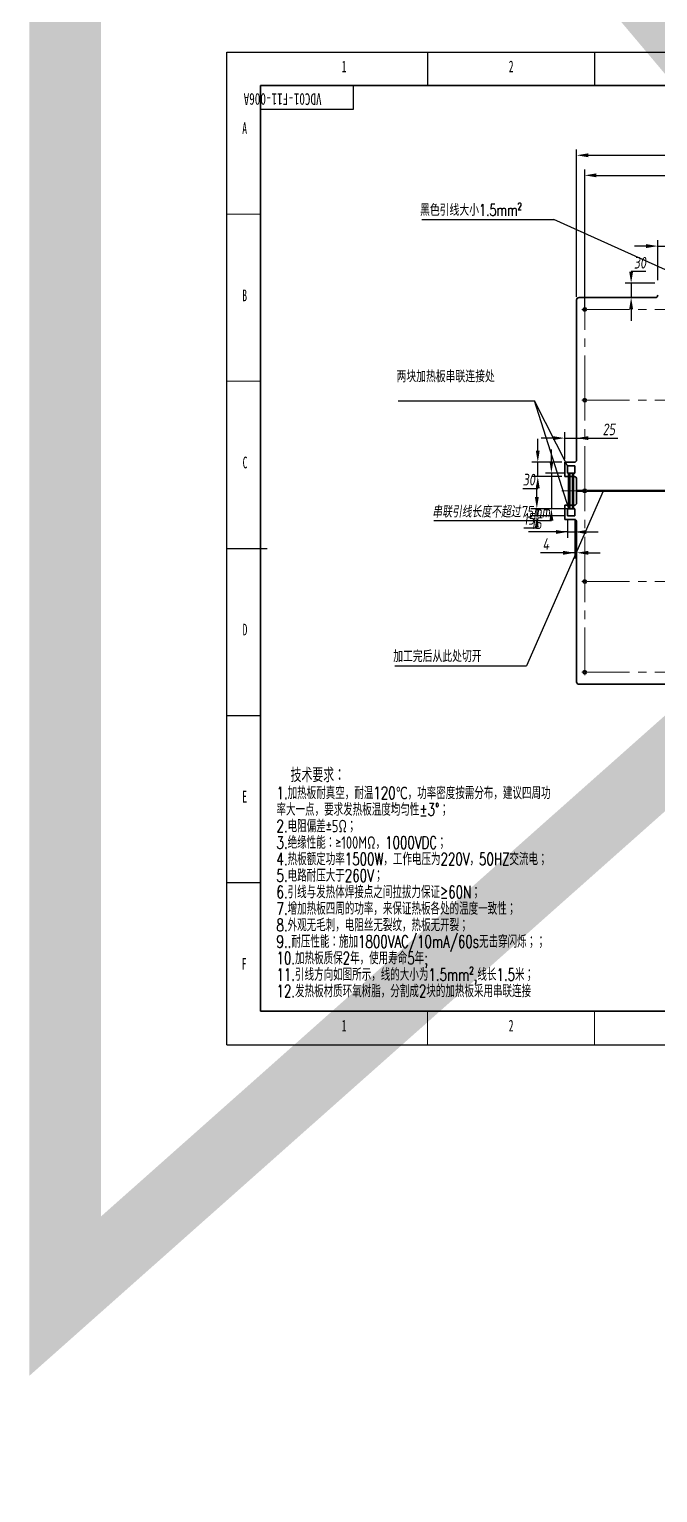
# Model space of a CAD drawing. Header units: millimetres. Extents: x -5937 to 68925, y -3068 to 5300.
# Drawn here: x -5937 to -4620, y -938 to 2127 of the extents above; entities that cross this region are included whole.
import ezdxf

# ---------------------------------------------------------------- set-up
doc = ezdxf.new("R2010")
doc.units = ezdxf.units.MM
doc.header["$LTSCALE"] = 7
doc.header["$PDSIZE"] = -1
doc.linetypes.add('CENTERX2', pattern=[20.32, 12.7, -2.54, 2.54, -2.54])
doc.linetypes.add('HIDDEN', pattern=[1.905, 1.27, -0.635])
for name, color, linetype, lineweight in [('dim', 84, 'Continuous', 13), ('中心线', 1, 'CENTERX2', 9), ('边框线', 7, 'Continuous', 25)]:
    doc.layers.add(name, color=color, linetype=linetype, lineweight=lineweight)
doc.layers.add('xline', color=41, linetype='Continuous', plot=False)
doc.layers.add('细实线', color=7, linetype='Continuous')
doc.layers.add('细实线层', color=7, linetype='Continuous')
doc.styles.add('SLDTEXTSTYLE0', font='TXT', dxfattribs={"width": 0.7, "bigfont": 'bigfont'})
doc.styles.add('SLDTEXTSTYLE1', font='TXT', dxfattribs={"width": 0.605})
doc.styles.add('SLDTEXTSTYLE3', font='TXT', dxfattribs={"width": 0.7})
doc.styles.add('斜仿宋', font='tssdeng.shx', dxfattribs={"width": 0.8, "oblique": 8, "bigfont": 'tssdchn.shx'})
doc.dimstyles.new('SLDDIMSTYLE1', dxfattribs={"dimtxt": 24.5, "dimasz": 24.5, "dimexe": 12.25, "dimexo": 6.125, "dimgap": 6.125, "dimtad": 1, "dimtoh": 1, "dimzin": 9, "dimdsep": 46, "dimtxsty": '斜仿宋', "dimsah": 1, "dimcen": 24.5, "dimazin": 2, "dimtfac": 1, "dimtmove": 0, "dimatfit": 3, "dimfxl": 1, "dimfrac": 2, "dimtolj": 1, "dimtzin": 12, "dimarcsym": 1})
doc.dimstyles.new('SLDDIMSTYLE2', dxfattribs={"dimtxt": 24.5, "dimasz": 24.5, "dimexe": 12.25, "dimexo": 6.125, "dimgap": 6.125, "dimtad": 1, "dimtoh": 1, "dimzin": 9, "dimdsep": 46, "dimtxsty": '斜仿宋', "dimsah": 1, "dimcen": 24.5, "dimazin": 2, "dimtfac": 1, "dimtmove": 0, "dimatfit": 3, "dimfxl": 1, "dimfrac": 2, "dimtolj": 1, "dimtzin": 12, "dimarcsym": 1})
doc.dimstyles.new('SLDDIMSTYLE6', dxfattribs={"dimtxt": 0.18, "dimasz": 2.5, "dimexe": 1.25, "dimexo": 0.625, "dimtad": 1, "dimtih": 1, "dimtoh": 1, "dimzin": 9, "dimdsep": 46, "dimtxsty": '斜仿宋', "dimsah": 1, "dimcen": 2.5, "dimazin": 2, "dimtfac": 7, "dimtdec": 0, "dimtmove": 0, "dimatfit": 3, "dimldrblk": 'DOT', "dimfxl": 1, "dimfrac": 2, "dimtolj": 1, "dimtzin": 0, "dimarcsym": 1})
doc.dimstyles.new('SLDDIMSTYLE7', dxfattribs={"dimtxt": 0.18, "dimasz": 2.5, "dimexe": 1.25, "dimexo": 0.625, "dimtad": 1, "dimtih": 1, "dimtoh": 1, "dimzin": 9, "dimdsep": 46, "dimtxsty": '斜仿宋', "dimsah": 1, "dimcen": 2.5, "dimazin": 2, "dimtfac": 17.5, "dimtdec": 0, "dimtmove": 0, "dimatfit": 3, "dimfxl": 1, "dimfrac": 2, "dimtolj": 1, "dimtzin": 0, "dimarcsym": 1})

# ---------------------------------------------------------------- blocks, each defined once
blk = doc.blocks.new('SW_NOTE_0')
at = {"color": 0, "linetype": 'Continuous', "lineweight": 0, "attachment_point": 1, "style": 'SLDTEXTSTYLE0'}
for s, insert, char_height in [('技术要求：', (0, 38.2), 29.63), ('1.加热板耐真空，耐温120℃，功率密度按需分布，建议四周功', (-29.6, -1.1), 25.929), ('率大一点，要求发热板温度均匀性±3°；', (-29.6, -35.7), 25.929), ('2.电阻偏差±5Ω；', (-29.6, -70.3), 25.93), ('3.绝缘性能：≥100MΩ，1000VDC；', (-29.6, -104.9), 25.929), ('4.热板额定功率1500W，工作电压为220V，50HZ交流电；', (-29.6, -139.4), 25.929), ('5.电路耐压大于260V；', (-29.6, -174), 25.929), ('6.引线与发热体焊接点之间拉拔力保证≥60N；', (-29.6, -208.6), 25.929), ('7.增加热板四周的功率，来保证热板各处的温度一致性；', (-29.6, -243.2), 25.929), ('8.外观无毛刺，电阻丝无裂纹，热板无开裂；', (-29.6, -277.7), 25.929), ('9..耐压性能：施加1800VAC/10mA/60s无击穿闪烁；；', (-29.6, -312.3), 25.929), ('10.加热板质保2年，使用寿命5年;', (-29.6, -346.9), 25.929), ('11.引线方向如图所示，线的大小为1.5mm²,线长1.5米；', (-29.6, -381.4), 25.929), ('12.发热板材质环氧树脂，分割成2块的加热板采用串联连接', (-29.6, -416), 25.929)]:
    blk.add_mtext(s, dxfattribs=dict(at, insert=insert, char_height=char_height))
blk = doc.blocks.new('_D_1')
at = {"layer": 'Defpoints', "color": 0}
for p in [(-4809, 1197.4), (-4842.9, 1122.4), (-4798.8, 1122.4)]:
    blk.add_point(p, dxfattribs=at)
at = {"layer": 'dim', "color": 0, "lineweight": -2}
for p, q in [((-4842.9, 1221.9), (-4842.9, 1246.4)), ((-4815.2, 1197.4), (-4855.1, 1197.4)), ((-4842.9, 1197.4), (-4842.9, 1122.4)), ((-4804.9, 1122.4), (-4855.1, 1122.4)), ((-5089.1, 1097.9), (-4842.9, 1097.9)), ((-4842.9, 1097.9), (-4842.9, 1097.9))]:
    blk.add_line(p, q, dxfattribs=at)
at = {"layer": 'dim', "color": 0}
for points in [[(-4846.9, 1221.9), (-4838.8, 1221.9), (-4842.9, 1197.4)], [(-4838.8, 1097.9), (-4846.9, 1097.9), (-4842.9, 1122.4)]]:
    blk.add_solid(points, dxfattribs=at)
at = {"layer": 'dim', "color": 0, "insert": (-4969, 1128.6), "char_height": 24.5, "attachment_point": 2, "style": '斜仿宋'}
blk.add_mtext('\\A1;串联引线长度不超过75mm', dxfattribs=at)
blk = doc.blocks.new('_D_6')
at = {"layer": 'Defpoints', "color": 0}
for p in [(-3457, 1820.9), (-4773, 1533.9), (-3457, 1533.9)]:
    blk.add_point(p, dxfattribs=at)
at = {"layer": 'dim', "color": 0, "lineweight": -2}
for p, q in [((-4773, 1540.1), (-4773, 1833.2)), ((-4748.5, 1820.9), (-3481.5, 1820.9)), ((-3457, 1540.1), (-3457, 1833.2))]:
    blk.add_line(p, q, dxfattribs=at)
at = {"layer": 'dim', "color": 0}
for points in [[(-4748.5, 1825), (-4748.5, 1816.8), (-4773, 1820.9)], [(-3481.5, 1816.8), (-3481.5, 1825), (-3457, 1820.9)]]:
    blk.add_solid(points, dxfattribs=at)
at = {"layer": 'dim', "color": 0, "insert": (-4110.7, 1851.6), "char_height": 24.5, "attachment_point": 2, "style": '斜仿宋'}
blk.add_mtext('\\A1;1316', dxfattribs=at)
blk = doc.blocks.new('_D_7')
at = {"layer": 'Defpoints', "color": 0}
for p in [(-3440, 1862.9), (-4790, 1559.9), (-3440, 1559.9)]:
    blk.add_point(p, dxfattribs=at)
at = {"layer": 'dim', "color": 0, "lineweight": -2}
for p, q in [((-4790, 1566.1), (-4790, 1875.2)), ((-3440, 1566.1), (-3440, 1875.2)), ((-4765.5, 1862.9), (-3464.5, 1862.9))]:
    blk.add_line(p, q, dxfattribs=at)
at = {"layer": 'dim', "color": 0}
for points in [[(-4765.5, 1867), (-4765.5, 1858.8), (-4790, 1862.9)], [(-3464.5, 1858.8), (-3464.5, 1867), (-3440, 1862.9)]]:
    blk.add_solid(points, dxfattribs=at)
at = {"layer": 'dim', "color": 0, "insert": (-4110.7, 1893.6), "char_height": 24.5, "attachment_point": 2, "style": '斜仿宋'}
blk.add_mtext('\\A1;1350', dxfattribs=at)
blk = doc.blocks.new('_D_10')
at = {"layer": 'Defpoints', "color": 0}
for p in [(-4620, 1594.9), (-4675.8, 1564.9), (-4625, 1564.9)]:
    blk.add_point(p, dxfattribs=at)
at = {"layer": 'dim', "color": 0, "lineweight": -2}
for p, q in [((-4626.2, 1594.9), (-4688.1, 1594.9)), ((-4644.9, 1619.4), (-4675.8, 1619.4)), ((-4675.8, 1619.4), (-4675.8, 1619.4)), ((-4675.8, 1594.9), (-4675.8, 1564.9)), ((-4631.2, 1564.9), (-4688.1, 1564.9)), ((-4675.8, 1540.4), (-4675.8, 1515.9))]:
    blk.add_line(p, q, dxfattribs=at)
at = {"layer": 'dim', "color": 0}
for points in [[(-4679.9, 1619.4), (-4671.7, 1619.4), (-4675.8, 1594.9)], [(-4671.7, 1540.4), (-4679.9, 1540.4), (-4675.8, 1564.9)]]:
    blk.add_solid(points, dxfattribs=at)
at = {"layer": 'dim', "color": 0, "insert": (-4657.3, 1650.1), "char_height": 24.5, "attachment_point": 2, "style": '斜仿宋'}
blk.add_mtext('\\A1;30', dxfattribs=at)
blk = doc.blocks.new('_D_11')
at = {"layer": 'Defpoints', "color": 0}
for p in [(-4588, 1672.7), (-4620, 1594.9), (-4588, 1594.9)]:
    blk.add_point(p, dxfattribs=at)
at = {"layer": 'dim', "color": 0, "lineweight": -2}
for p, q in [((-4644.5, 1672.7), (-4669, 1672.7)), ((-4620, 1601.1), (-4620, 1684.9)), ((-4620, 1672.7), (-4588, 1672.7)), ((-4588, 1601.1), (-4588, 1684.9)), ((-4588, 1672.7), (-4502.1, 1672.7))]:
    blk.add_line(p, q, dxfattribs=at)
at = {"layer": 'dim', "color": 0}
for points in [[(-4644.5, 1668.6), (-4644.5, 1676.8), (-4620, 1672.7)], [(-4563.5, 1676.8), (-4563.5, 1668.6), (-4588, 1672.7)]]:
    blk.add_solid(points, dxfattribs=at)
at = {"layer": 'dim', "color": 0, "insert": (-4520.6, 1703.3), "char_height": 24.5, "attachment_point": 2, "style": '斜仿宋'}
blk.add_mtext('\\A1;32', dxfattribs=at)
blk = doc.blocks.new('_D_21')
at = {"layer": 'Defpoints', "color": 0}
for p in [(-4871.4, 1219.9), (-4815, 1219.9), (-4815, 1189.9)]:
    blk.add_point(p, dxfattribs=at)
at = {"layer": 'dim', "color": 0, "lineweight": -2}
for p, q in [((-4871.4, 1244.4), (-4871.4, 1268.9)), ((-4821.2, 1219.9), (-4883.7, 1219.9)), ((-4871.4, 1189.9), (-4871.4, 1219.9)), ((-4902.4, 1165.2), (-4871.4, 1165.2)), ((-4821.2, 1189.9), (-4883.7, 1189.9)), ((-4871.4, 1165.2), (-4871.4, 1165.4))]:
    blk.add_line(p, q, dxfattribs=at)
at = {"layer": 'dim', "color": 0}
for points in [[(-4875.5, 1244.4), (-4867.4, 1244.4), (-4871.4, 1219.9)], [(-4867.4, 1165.4), (-4875.5, 1165.4), (-4871.4, 1189.9)]]:
    blk.add_solid(points, dxfattribs=at)
at = {"layer": 'dim', "color": 0, "insert": (-4890, 1195.8), "char_height": 24.5, "attachment_point": 2, "style": '斜仿宋'}
blk.add_mtext('\\A1;30', dxfattribs=at)
blk = doc.blocks.new('_D_22')
at = {"layer": 'Defpoints', "color": 0}
for p in [(-4790, 1270.5), (-4815, 1219.9), (-4790, 1224.9)]:
    blk.add_point(p, dxfattribs=at)
at = {"layer": 'dim', "color": 0, "lineweight": -2}
for p, q in [((-4839.5, 1270.5), (-4864, 1270.5)), ((-4815, 1226.1), (-4815, 1282.8)), ((-4815, 1270.5), (-4790, 1270.5)), ((-4790, 1231.1), (-4790, 1282.8)), ((-4790, 1270.5), (-4703.8, 1270.5))]:
    blk.add_line(p, q, dxfattribs=at)
at = {"layer": 'dim', "color": 0}
for points in [[(-4839.5, 1266.4), (-4839.5, 1274.6), (-4815, 1270.5)], [(-4765.5, 1274.6), (-4765.5, 1266.4), (-4790, 1270.5)]]:
    blk.add_solid(points, dxfattribs=at)
at = {"layer": 'dim', "color": 0, "insert": (-4722.4, 1301.1), "char_height": 24.5, "attachment_point": 2, "style": '斜仿宋'}
blk.add_mtext('\\A1;25', dxfattribs=at)
blk = doc.blocks.new('_D_23')
at = {"layer": 'Defpoints', "color": 0}
for p in [(-4809, 1107.4), (-4794, 1107.4), (-4794, 1073.9)]:
    blk.add_point(p, dxfattribs=at)
at = {"layer": 'dim', "color": 0, "lineweight": -2}
for p, q in [((-4809, 1073.9), (-4891.1, 1073.9)), ((-4809, 1101.3), (-4809, 1061.7)), ((-4809, 1073.9), (-4794, 1073.9)), ((-4794, 1101.3), (-4794, 1061.7)), ((-4769.5, 1073.9), (-4745, 1073.9))]:
    blk.add_line(p, q, dxfattribs=at)
at = {"layer": 'dim', "color": 0}
for points in [[(-4833.5, 1069.8), (-4833.5, 1078), (-4809, 1073.9)], [(-4769.5, 1078), (-4769.5, 1069.8), (-4794, 1073.9)]]:
    blk.add_solid(points, dxfattribs=at)
at = {"layer": 'dim', "color": 0, "insert": (-4874.6, 1104.5), "char_height": 24.5, "attachment_point": 2, "style": '斜仿宋'}
blk.add_mtext('\\A1;15', dxfattribs=at)
blk = doc.blocks.new('_D_24')
at = {"layer": 'Defpoints', "color": 0}
for p in [(-4873.4, 1107.4), (-4809, 1122.4), (-4809, 1107.4)]:
    blk.add_point(p, dxfattribs=at)
at = {"layer": 'dim', "color": 0, "lineweight": -2}
for p, q in [((-4873.4, 1146.9), (-4873.4, 1171.4)), ((-4815.2, 1122.4), (-4885.7, 1122.4)), ((-4815.2, 1107.4), (-4885.7, 1107.4)), ((-4873.4, 1122.4), (-4873.4, 1107.4)), ((-4900.4, 1082.9), (-4873.4, 1082.9)), ((-4873.4, 1082.9), (-4873.4, 1082.9))]:
    blk.add_line(p, q, dxfattribs=at)
at = {"layer": 'dim', "color": 0}
for points in [[(-4877.5, 1146.9), (-4869.4, 1146.9), (-4873.4, 1122.4)], [(-4869.4, 1082.9), (-4877.5, 1082.9), (-4873.4, 1107.4)]]:
    blk.add_solid(points, dxfattribs=at)
at = {"layer": 'dim', "color": 0, "insert": (-4890, 1113.6), "char_height": 24.5, "attachment_point": 2, "style": '斜仿宋'}
blk.add_mtext('\\A1;15', dxfattribs=at)
blk = doc.blocks.new('_D_25')
at = {"layer": 'Defpoints', "color": 0}
for p in [(-4794, 1107.4), (-4790, 1094.9), (-4790, 1030.3)]:
    blk.add_point(p, dxfattribs=at)
at = {"layer": 'dim', "color": 0, "lineweight": -2}
for p, q in [((-4794, 1101.3), (-4794, 1018)), ((-4790, 1088.8), (-4790, 1018)), ((-4794, 1030.3), (-4865.8, 1030.3)), ((-4794, 1030.3), (-4790, 1030.3)), ((-4765.5, 1030.3), (-4741, 1030.3))]:
    blk.add_line(p, q, dxfattribs=at)
at = {"layer": 'dim', "color": 0}
for points in [[(-4818.5, 1026.2), (-4818.5, 1034.4), (-4794, 1030.3)], [(-4765.5, 1034.4), (-4765.5, 1026.2), (-4790, 1030.3)]]:
    blk.add_solid(points, dxfattribs=at)
at = {"layer": 'dim', "color": 0, "insert": (-4854.4, 1060.9), "char_height": 24.5, "attachment_point": 2, "style": '斜仿宋'}
blk.add_mtext('\\A1;4', dxfattribs=at)
blk = doc.blocks.new('SW_NOTE_3')
at = {"layer": '细实线', "color": 0}
blk.add_line((-286, 0), (0, 0), dxfattribs=at)
blk.add_line((-286, 0), (0, 0), dxfattribs=at)
at = {"layer": '细实线', "color": 0, "insert": (-289.3, 63.7), "char_height": 24.5, "attachment_point": 1, "style": 'SLDTEXTSTYLE0'}
blk.add_mtext('两块加热板串联连接处', dxfattribs=at)
blk = doc.blocks.new('SW_NOTE_4')
at = {"layer": '细实线', "color": 0}
blk.add_line((-276.4, 0), (0, 0), dxfattribs=at)
at = {"layer": '细实线', "color": 0, "insert": (-279.5, 32), "char_height": 24.5, "attachment_point": 1, "style": 'SLDTEXTSTYLE0'}
blk.add_mtext('加工完后从此处切开', dxfattribs=at)
blk = doc.blocks.new('SW_NOTE_5')
at = {"layer": '细实线', "color": 0}
blk.add_line((-276.8, 0), (0, 0), dxfattribs=at)
at = {"layer": '细实线', "color": 0, "insert": (-280.2, 32.1), "char_height": 24.5, "attachment_point": 1, "style": 'SLDTEXTSTYLE0'}
blk.add_mtext('黑色引线大小1.5mm²', dxfattribs=at)
blk = doc.blocks.new('_DOT')
at = {"color": 0, "linetype": 'ByBlock', "lineweight": -2}
blk.add_line((-0.5, 0), (-1, 0), dxfattribs=at)
at = {"color": 0, "linetype": 'ByBlock', "const_width": 0.5}
blk.add_lwpolyline([(-0.25, 0, 1), (0.25, 0, 1)], format="xyb", close=True, dxfattribs=at)
blk = doc.blocks.new('SW_CENTERMARKSYMBOL_0')
at = {"layer": '中心线', "color": 0}
for p, q in [((-5, 0), (-6, 0)), ((0, 0), (-2.5, 0)), ((0, 5), (0, 6)), ((0, 0), (0, 2.5)), ((0, 0), (0, -2.5)), ((0, 0), (2.5, 0)), ((5, 0), (183, 0)), ((188, 0), (185.5, 0)), ((188, 5), (188, 6)), ((188, 0), (188, 2.5)), ((188, 0), (188, -2.5)), ((188, 0), (190.5, 0)), ((193, 0), (371, 0)), ((376, 0), (373.5, 0)), ((376, 5), (376, 6)), ((376, 0), (376, 2.5)), ((376, 0), (376, -2.5)), ((376, 0), (378.5, 0)), ((381, 0), (559, 0)), ((564, 0), (561.5, 0)), ((564, 5), (564, 6)), ((564, 0), (564, 2.5)), ((564, 0), (564, -2.5)), ((564, 0), (566.5, 0)), ((569, 0), (747, 0)), ((752, 0), (749.5, 0)), ((752, 5), (752, 6)), ((752, 0), (752, 2.5)), ((752, 0), (752, -2.5)), ((752, 0), (754.5, 0)), ((757, 0), (935, 0)), ((940, 0), (937.5, 0)), ((940, 5), (940, 6)), ((940, 0), (940, 2.5)), ((940, 0), (940, -2.5)), ((940, 0), (942.5, 0)), ((945, 0), (1123, 0)), ((1128, 0), (1125.5, 0)), ((1128, 5), (1128, 6)), ((1128, 0), (1128, 2.5)), ((1128, 0), (1128, -2.5)), ((1128, 0), (1130.5, 0)), ((1133, 0), (1311, 0)), ((1316, 0), (1313.5, 0)), ((1316, 5), (1316, 6)), ((1316, 0), (1316, 2.5)), ((1316, 0), (1316, -2.5)), ((1316, 0), (1318.5, 0)), ((1321, 0), (1322, 0)), ((0, -185), (0, -5)), ((188, -185), (188, -5)), ((376, -185), (376, -5)), ((564, -185), (564, -5)), ((752, -185), (752, -5)), ((940, -185), (940, -5)), ((1128, -185), (1128, -5)), ((1316, -185), (1316, -5)), ((-5, -190), (-6, -190)), ((0, -190), (-2.5, -190)), ((0, -190), (0, -187.5)), ((0, -190), (0, -192.5)), ((0, -190), (2.5, -190)), ((0, -375), (0, -195)), ((5, -190), (183, -190)), ((188, -190), (185.5, -190)), ((188, -190), (188, -187.5)), ((188, -190), (188, -192.5)), ((188, -190), (190.5, -190)), ((188, -375), (188, -195)), ((193, -190), (371, -190)), ((376, -190), (373.5, -190)), ((376, -190), (376, -187.5)), ((376, -190), (376, -192.5)), ((376, -190), (378.5, -190)), ((376, -375), (376, -195)), ((381, -190), (559, -190)), ((564, -190), (561.5, -190)), ((564, -190), (564, -187.5)), ((564, -190), (564, -192.5)), ((564, -190), (566.5, -190)), ((564, -375), (564, -195)), ((569, -190), (747, -190)), ((752, -190), (749.5, -190)), ((752, -190), (752, -187.5)), ((752, -190), (752, -192.5)), ((752, -190), (754.5, -190)), ((752, -375), (752, -195)), ((757, -190), (935, -190)), ((940, -190), (937.5, -190)), ((940, -190), (940, -187.5)), ((940, -190), (940, -192.5)), ((940, -190), (942.5, -190)), ((940, -375), (940, -195)), ((945, -190), (1123, -190)), ((1128, -190), (1125.5, -190)), ((1128, -190), (1128, -187.5)), ((1128, -190), (1128, -192.5)), ((1128, -190), (1130.5, -190)), ((1128, -375), (1128, -195)), ((1133, -190), (1311, -190)), ((1316, -190), (1313.5, -190)), ((1316, -190), (1316, -187.5)), ((1316, -190), (1316, -192.5)), ((1316, -190), (1318.5, -190)), ((1316, -375), (1316, -195)), ((1321, -190), (1322, -190)), ((-5, -380), (-48.3, -380)), ((0, -380), (-2.5, -380)), ((0, -380), (0, -377.5)), ((0, -380), (0, -382.5)), ((0, -380), (2.5, -380)), ((0, -565), (0, -385)), ((5, -380), (183, -380)), ((188, -380), (185.5, -380)), ((188, -380), (188, -377.5)), ((188, -380), (188, -382.5)), ((188, -380), (190.5, -380)), ((188, -565), (188, -385)), ((193, -380), (371, -380)), ((376, -380), (373.5, -380)), ((376, -380), (376, -377.5)), ((376, -380), (376, -382.5)), ((376, -380), (378.5, -380)), ((376, -565), (376, -385)), ((381, -380), (559, -380)), ((564, -380), (561.5, -380)), ((564, -380), (564, -377.5)), ((564, -380), (564, -382.5)), ((564, -380), (566.5, -380)), ((564, -565), (564, -385)), ((569, -380), (747, -380)), ((752, -380), (749.5, -380)), ((752, -380), (752, -377.5)), ((752, -380), (752, -382.5)), ((752, -380), (754.5, -380)), ((752, -565), (752, -385)), ((757, -380), (935, -380)), ((940, -380), (937.5, -380)), ((940, -380), (940, -377.5)), ((940, -380), (940, -382.5)), ((940, -380), (942.5, -380)), ((940, -565), (940, -385)), ((945, -380), (1123, -380)), ((1128, -380), (1125.5, -380)), ((1128, -380), (1128, -377.5)), ((1128, -380), (1128, -382.5)), ((1128, -380), (1130.5, -380)), ((1128, -565), (1128, -385)), ((1133, -380), (1311, -380)), ((1316, -380), (1313.5, -380)), ((1316, -380), (1316, -377.5)), ((1316, -380), (1316, -382.5)), ((1316, -380), (1318.5, -380)), ((1316, -565), (1316, -385)), ((1321, -380), (1346.9, -380)), ((-5, -570), (-6, -570)), ((0, -570), (-2.5, -570)), ((0, -570), (0, -567.5)), ((0, -570), (0, -572.5)), ((0, -570), (2.5, -570)), ((0, -755), (0, -575)), ((5, -570), (183, -570)), ((188, -570), (185.5, -570)), ((188, -570), (188, -567.5)), ((188, -570), (188, -572.5)), ((188, -570), (190.5, -570)), ((188, -755), (188, -575)), ((193, -570), (371, -570)), ((376, -570), (373.5, -570)), ((376, -570), (376, -567.5)), ((376, -570), (376, -572.5)), ((376, -570), (378.5, -570)), ((376, -755), (376, -575)), ((381, -570), (559, -570)), ((564, -570), (561.5, -570)), ((564, -570), (564, -567.5)), ((564, -570), (564, -572.5)), ((564, -570), (566.5, -570)), ((564, -755), (564, -575)), ((569, -570), (747, -570)), ((752, -570), (749.5, -570)), ((752, -570), (752, -567.5)), ((752, -570), (752, -572.5)), ((752, -570), (754.5, -570)), ((752, -755), (752, -575)), ((757, -570), (935, -570)), ((940, -570), (937.5, -570)), ((940, -570), (940, -567.5)), ((940, -570), (940, -572.5)), ((940, -570), (942.5, -570)), ((940, -755), (940, -575)), ((945, -570), (1123, -570)), ((1128, -570), (1125.5, -570)), ((1128, -570), (1128, -567.5)), ((1128, -570), (1128, -572.5)), ((1128, -570), (1130.5, -570)), ((1128, -755), (1128, -575)), ((1133, -570), (1311, -570)), ((1316, -570), (1313.5, -570)), ((1316, -570), (1316, -567.5)), ((1316, -570), (1316, -572.5)), ((1316, -570), (1318.5, -570)), ((1316, -755), (1316, -575)), ((1321, -570), (1322, -570)), ((-5, -760), (-6, -760)), ((0, -760), (-2.5, -760)), ((0, -760), (0, -757.5)), ((0, -760), (0, -762.5)), ((0, -760), (2.5, -760)), ((0, -765), (0, -766)), ((5, -760), (183, -760)), ((188, -760), (185.5, -760)), ((188, -760), (188, -757.5)), ((188, -760), (188, -762.5)), ((188, -760), (190.5, -760)), ((188, -765), (188, -766)), ((193, -760), (371, -760)), ((376, -760), (373.5, -760)), ((376, -760), (376, -757.5)), ((376, -760), (376, -762.5)), ((376, -760), (378.5, -760)), ((376, -765), (376, -766)), ((381, -760), (559, -760)), ((564, -760), (561.5, -760)), ((564, -760), (564, -757.5)), ((564, -760), (564, -762.5)), ((564, -760), (566.5, -760)), ((564, -765), (564, -766)), ((569, -760), (747, -760)), ((752, -760), (749.5, -760)), ((752, -760), (752, -757.5)), ((752, -760), (752, -762.5)), ((752, -760), (754.5, -760)), ((752, -765), (752, -766)), ((757, -760), (935, -760)), ((940, -760), (937.5, -760)), ((940, -760), (940, -757.5)), ((940, -760), (940, -762.5)), ((940, -760), (942.5, -760)), ((940, -765), (940, -766)), ((945, -760), (1123, -760)), ((1128, -760), (1125.5, -760)), ((1128, -760), (1128, -757.5)), ((1128, -760), (1128, -762.5)), ((1128, -760), (1130.5, -760)), ((1128, -765), (1128, -766)), ((1133, -760), (1311, -760)), ((1316, -760), (1313.5, -760)), ((1316, -760), (1316, -757.5)), ((1316, -760), (1316, -762.5)), ((1316, -760), (1318.5, -760)), ((1316, -765), (1316, -766)), ((1321, -760), (1322, -760))]:
    blk.add_line(p, q, dxfattribs=at)

msp = doc.modelspace()

# ---------------------------------------------------------------- linework, layer by layer
at = {"color": 7, "linetype": 'Continuous', "lineweight": 35}
for p, q in [((-4625.034, 1564.932), (-4785.034, 1564.932)), ((-4790.034, 1559.932), (-4790.034, 1224.932)), ((-4815.034, 1219.932), (-4815.034, 1189.932)), ((-4795.034, 1219.932), (-4815.034, 1219.932)), ((-4809.034, 1212.432), (-4809.034, 1197.432)), ((-4794.034, 1212.432), (-4809.034, 1212.432)), ((-4809.034, 1197.432), (-4794.034, 1197.432)), ((-4806.784, 1197.432), (-4806.784, 1122.432)), ((-4804.284, 1122.432), (-4804.284, 1197.432)), ((-4798.784, 1197.432), (-4798.784, 1122.432)), ((-4796.284, 1122.432), (-4796.284, 1197.432)), ((-4794.034, 1197.432), (-4794.034, 1212.432)), ((-4815.034, 1189.932), (-4806.784, 1189.932)), ((-4804.284, 1189.932), (-4798.784, 1189.932)), ((-4796.284, 1189.932), (-4795.034, 1189.932)), ((-4790.034, 1184.932), (-4790.034, 1160.432)), ((-4776.498, 1160.432), (-4790.034, 1160.432)), ((-4790.034, 1159.432), (-4790.034, 1134.932)), ((-4790.034, 1159.432), (-4776.498, 1159.432)), ((-4588.498, 1160.432), (-4769.57, 1160.432)), ((-4769.57, 1159.432), (-4588.498, 1159.432)), ((-4815.034, 1129.932), (-4815.034, 1099.932)), ((-4806.784, 1129.932), (-4815.034, 1129.932)), ((-4809.034, 1122.432), (-4809.034, 1107.432)), ((-4794.034, 1122.432), (-4809.034, 1122.432)), ((-4809.034, 1107.432), (-4794.034, 1107.432)), ((-4798.784, 1129.932), (-4804.284, 1129.932)), ((-4795.034, 1129.932), (-4796.284, 1129.932)), ((-4794.034, 1107.432), (-4794.034, 1122.432)), ((-4815.034, 1099.932), (-4795.034, 1099.932)), ((-4790.034, 1094.932), (-4790.034, 759.932)), ((-4785.034, 754.932), (-3445.034, 754.932))]:
    msp.add_line(p, q, dxfattribs=at)
at = {"color": 7, "linetype": 'HIDDEN', "lineweight": 18}
for p, q in [((-4806.784, 1189.932), (-4804.284, 1189.932)), ((-4798.784, 1189.932), (-4796.284, 1189.932)), ((-4804.284, 1129.932), (-4806.784, 1129.932)), ((-4796.284, 1129.932), (-4798.784, 1129.932))]:
    msp.add_line(p, q, dxfattribs=at)
at = {"color": 7, "linetype": 'Continuous', "lineweight": 35}
for centre in [(-4773.034, 1539.932), (-4773.034, 1349.932), (-4773.034, 969.932), (-4773.034, 779.932)]:
    msp.add_circle(centre, 3.5, dxfattribs=at)
for centre, radius, start, end in [((-4785.034, 1559.932), 5, 90, 180), ((-4625.034, 1569.932), 5, 270, 0), ((-4795.034, 1224.932), 5, 270, 0), ((-4795.034, 1184.932), 5, 0, 90), ((-4795.034, 1134.932), 5, 270, 0), ((-4773.034, 1159.932), 3.5, 8.213211, 171.786789), ((-4773.034, 1159.932), 3.5, 188.213211, 351.786789), ((-4795.034, 1094.932), 5, 0, 90), ((-4785.034, 759.932), 5, 180, 270)]:
    msp.add_arc(centre, radius, start, end, dxfattribs=at)
at = {"layer": 'xline', "const_width": 150}
msp.add_lwpolyline([(-2402.857, 2544.04), (-5862.073, -526.94), (-5862.073, 3642.29), (-2066.765, -863.469)], dxfattribs=at)
at = {"layer": '细实线'}
for p, q in [((-5522.798, 0), (-5522.798, 2079)), ((-5522.798, 2079), (-2582.798, 2079)), ((-5102.798, 2079), (-5102.798, 2009)), ((-4752.798, 2079), (-4752.798, 2009)), ((-5257.314, 1959.307), (-5257.314, 2009)), ((-5452.798, 1959.307), (-5257.314, 1959.307)), ((-5522.798, 1039.5), (-5438.798, 1039.5)), ((-5522.798, 339.5), (-5452.798, 339.5)), ((-5522.798, 0), (-2582.798, 0))]:
    msp.add_line(p, q, dxfattribs=at)
at = {"layer": '细实线层'}
msp.add_line((-5522.798, 689.5), (-5452.798, 689.5), dxfattribs=at)
at = {"layer": '边框线', "lineweight": 35}
for p, q in [((-5452.798, 70), (-5452.798, 2009)), ((-5452.798, 2009), (-2652.798, 2009)), ((-5452.798, 70), (-2652.798, 70))]:
    msp.add_line(p, q, dxfattribs=at)
at = {"layer": '边框线', "color": 7, "linetype": 'Continuous', "lineweight": 18}
for p, q in [((-5522.798, 1739.5), (-5452.798, 1739.5)), ((-5522.798, 1389.5), (-5452.798, 1389.5)), ((-5102.798, 0), (-5102.798, 70)), ((-4752.798, 0), (-4752.798, 70))]:
    msp.add_line(p, q, dxfattribs=at)

# ---------------------------------------------------------------- block references
at = {"color": 7, "linetype": 'Continuous', "lineweight": 0}
msp.add_blockref('SW_NOTE_0', (-5389.418, 541.257), dxfattribs=at)
at = {"layer": '中心线'}
msp.add_blockref('SW_CENTERMARKSYMBOL_0', (-4773.034, 1539.932), dxfattribs=at)
at = {"layer": '细实线'}
for name, p in [('SW_NOTE_5', (-4837.865, 1728.462)), ('SW_NOTE_3', (-4878.075, 1348.329)), ('SW_NOTE_4', (-4894.886, 793.78))]:
    msp.add_blockref(name, p, dxfattribs=at)

# ---------------------------------------------------------------- texts
at = {"color": 7, "linetype": 'Continuous', "lineweight": 0, "insert": (-5406.122, 1968.178), "char_height": 24.5, "attachment_point": 2, "rotation": 180, "style": 'SLDTEXTSTYLE3'}
msp.add_mtext('VDC01-F11-006A', dxfattribs=at)
at = {"layer": '边框线', "char_height": 24.5, "attachment_point": 2, "style": 'SLDTEXTSTYLE1'}
for s, insert in [('1', (-5277.27, 2061.229)), ('2', (-4927.27, 2061.229)), ('A', (-5485.739, 1931.729)), ('B', (-5485.739, 1581.729)), ('C', (-5484.973, 1231.729)), ('D', (-5484.973, 881.729)), ('E', (-5485.739, 531.729)), ('F', (-5486.505, 181.729)), ('1', (-5277.27, 52.229)), ('2', (-4927.27, 52.229))]:
    msp.add_mtext(s, dxfattribs=dict(at, insert=insert))

# ---------------------------------------------------------------- dimensions: what is measured, and where the dimension line sits
at = {"layer": 'dim'}
for base, p1, p2, dimstyle, picture, middle in [((-3440.034, 1862.932), (-4790.034, 1559.932), (-3440.034, 1559.932), 'SLDDIMSTYLE1', '_D_7', (-4110.656, 1862.932)), ((-3457.034, 1820.932), (-4773.034, 1533.932), (-3457.034, 1533.932), 'SLDDIMSTYLE1', '_D_6', (-4110.656, 1820.932)), ((-4588.034, 1672.673), (-4620.034, 1594.932), (-4588.034, 1594.932), 'SLDDIMSTYLE2', '_D_11', (-4520.557, 1672.673)), ((-4790.034, 1270.521), (-4815.034, 1219.932), (-4790.034, 1224.932), 'SLDDIMSTYLE2', '_D_22', (-4722.418, 1270.521)), ((-4794.034, 1073.905), (-4809.034, 1107.432), (-4794.034, 1107.432), 'SLDDIMSTYLE2', '_D_23', (-4874.555, 1073.905)), ((-4790.034, 1030.29), (-4794.034, 1107.432), (-4790.034, 1094.932), 'SLDDIMSTYLE2', '_D_25', (-4854.409, 1030.29))]:
    dim = msp.add_linear_dim(base=base, p1=p1, p2=p2, dimstyle=dimstyle, override={"dimasz": 24.5, "dimexe": 12.25, "dimexo": 6.125, "dimgap": 6.125, "dimtih": 0, "dimtoh": 1, "dimatfit": 0, "dimtfill": 0}, dxfattribs=at)
    dim.commit()
    dim.dimension.update_dxf_attribs({"geometry": picture, "text_midpoint": middle, "dimtype": 160})
for base, p1, p2, picture, middle in [((-4675.82, 1564.932), (-4620.034, 1594.932), (-4625.034, 1564.932), '_D_10', (-4657.303, 1619.432)), ((-4871.443, 1219.932), (-4815.034, 1189.932), (-4815.034, 1219.932), '_D_21', (-4889.96, 1165.173)), ((-4873.439, 1107.432), (-4809.034, 1122.432), (-4809.034, 1107.432), '_D_24', (-4889.96, 1082.932))]:
    dim = msp.add_linear_dim(base=base, p1=p1, p2=p2, angle=90, dimstyle='SLDDIMSTYLE2', override={"dimasz": 24.5, "dimexe": 12.25, "dimexo": 6.125, "dimgap": 6.125, "dimtih": 0, "dimtoh": 1, "dimatfit": 0, "dimtfill": 0}, dxfattribs=at)
    dim.commit()
    dim.dimension.update_dxf_attribs({"geometry": picture, "text_midpoint": middle, "dimtype": 160})
dim = msp.add_linear_dim(base=(-4842.85, 1122.432), p1=(-4809.034, 1197.432), p2=(-4798.784, 1122.432), angle=90, text='串联引线长度不超过75mm', dimstyle='SLDDIMSTYLE1', override={"dimasz": 24.5, "dimexe": 12.25, "dimexo": 6.125, "dimgap": 6.125, "dimtih": 0, "dimtoh": 1, "dimatfit": 0, "dimtfill": 0}, dxfattribs=at)
dim.commit()
dim.dimension.update_dxf_attribs({"geometry": '_D_1', "text_midpoint": (-4969.034, 1097.932), "dimtype": 160})

# ---------------------------------------------------------------- leaders
at = {"layer": '细实线'}
for points, dimstyle in [([(-4603.94, 1623.017), (-4837.865, 1728.462)], 'SLDDIMSTYLE6'), ([(-4809.034, 1212.432), (-4878.075, 1348.329)], 'SLDDIMSTYLE7'), ([(-4806.323, 1122.432), (-4878.075, 1348.329)], 'SLDDIMSTYLE7'), ([(-4734.474, 1159.432), (-4894.886, 793.78)], 'SLDDIMSTYLE7')]:
    msp.add_leader(points, dimstyle=dimstyle, dxfattribs=at)

doc.saveas('drawing.dxf')
